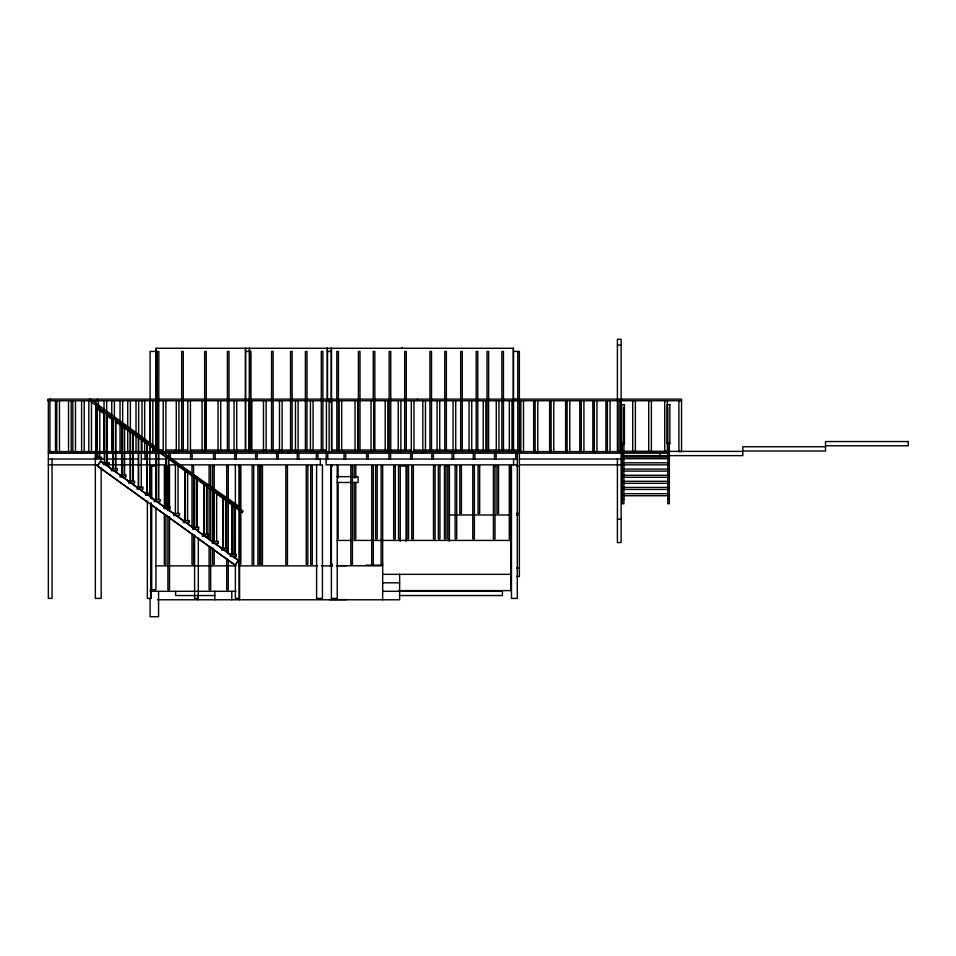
<?xml version="1.0" encoding="UTF-8"?>
<svg xmlns="http://www.w3.org/2000/svg" width="956" height="956" viewBox="0 0 956 956"><rect width="100%" height="100%" fill="white"/><g stroke="black" fill="none" stroke-linecap="round" stroke-linejoin="round"><path stroke-width="1.43" d="M89.864 398.748L89.063 400.289L242.31 512.655L243.087 511.113L89.84 398.748M401.269 348.546L402.321 347.351M617.409 345.092L621.113 345.092M155.924 351.45L150.092 351.45L150.092 442.544M245.644 351.45L250.962 351.45L250.962 450.013M327.514 351.45L331.242 351.45M513.527 351.45L519.359 351.45L519.359 451.602M681.544 400.731L47.8 400.731L47.8 399.142L681.544 399.142L681.544 451.602L678.891 451.602L678.891 400.731M329.115 401.747L331.768 401.747L331.768 451.602M97.13 407.579L97.13 457.434L97.118 407.579L99.782 407.579L99.782 457.434M107.323 413.088L104.359 413.088L104.371 462.943M138.644 437.274L141.297 437.274L141.285 487.13M621.794 443.321L624.435 443.321M667.204 443.321L669.857 443.321M156.043 449.679L158.696 449.679M153.008 450.013L156.055 450.013M159.031 450.013L163.5 450.013M166.487 450.013L187.34 450.013M190.316 450.013L264.788 450.013M264.979 450.013L326.008 450.013M331.959 450.013L410.841 450.013M413.817 450.013L519.359 450.013M48.35 451.602L52.054 451.602L52.054 453.192M56.703 451.602L60.419 451.602L60.419 453.192M65.116 451.602L77.412 451.602L77.4 453.192M86.088 451.602L77.902 451.602L77.902 453.192M121.448 451.602L95.349 451.602L95.349 598.408L101.181 598.408L101.181 467.819M124.268 451.602L156.509 451.602M159.425 451.602L621.113 451.602M623.802 451.602L667.874 451.602M48.35 453.192L621.113 453.192M623.802 453.192L667.874 453.192M168.71 456.717L166.057 456.717L166.069 506.572M623.802 457.111L667.874 457.111M95.349 457.434L101.551 457.434L101.551 459.023M623.802 458.701L667.874 458.701M48.35 459.023L104.3 459.023M107.275 459.023L138.596 459.023M141.536 459.023L165.424 459.023M168.352 459.023L517.292 459.023M519.359 459.023L621.113 459.023M623.802 462.824L667.874 462.824M48.35 464.855L98.337 464.855M105.781 464.855L165.376 464.855M168.352 464.855L175.808 464.855M178.784 464.855L322.435 464.855L322.435 598.408L316.603 598.408L316.603 464.855M517.292 464.855L326.151 464.855L326.151 451.602M621.113 464.855L519.359 464.855L519.359 453.192M623.802 464.843L667.874 464.843M155.924 466.05L150.092 466.05L150.092 494.36M165.938 466.05L164.348 466.05L164.348 507.72M239.251 466.05L240.852 466.05L240.852 564.279L239.251 564.279M332.401 466.05L330.812 466.05L330.812 564.279L332.401 564.279M516.443 466.05L519.359 466.05L519.359 513.396L516.443 513.396M111.027 468.655L117.325 468.655L117.325 470.675L111.398 470.675L111.398 468.655M623.802 469.097L667.874 469.097M184.962 470.711L184.962 520.566L184.95 470.711L187.615 470.711M623.802 471.117L667.874 471.117M119.715 474.929L126.013 474.929L126.013 476.948L120.086 476.948L120.086 474.929M623.802 475.263L667.874 475.263M336.751 476.65L358.07 476.65L358.07 482.481L336.751 482.481M623.802 477.283L667.874 477.283M128.283 481.095L134.581 481.095L134.581 483.115L128.642 483.115L128.642 481.095M623.802 481.298L667.874 481.298M623.802 483.318L667.874 483.318M136.648 487.13L142.946 487.13L142.946 489.149L137.019 489.149L137.019 487.13M623.802 487.417L667.874 487.417M623.802 489.436L667.874 489.436M145.133 493.248L151.43 493.248L151.43 495.268L145.503 495.268L145.503 493.248M622.332 493.714L669.343 493.714M622.332 495.734L669.343 495.734M225.975 498.255L225.975 548.123L225.986 498.255L223.346 498.255L223.334 548.123M622.332 499.008L623.921 499.008M667.754 499.008L669.343 499.008M153.868 499.546L160.166 499.546L160.166 501.565L154.239 501.565L154.239 499.546M163.619 506.572L169.917 506.572L169.917 508.592L163.99 508.592L163.99 506.572M173.227 513.503L179.525 513.503L179.525 515.523L173.598 515.523L173.598 513.503M449.404 514.985L510.886 514.985M516.539 514.985L519.359 514.985L519.359 576.468L516.539 576.468M617.409 519.228L621.113 519.228M183.038 520.566L189.336 520.566L189.336 522.585L183.409 522.585L183.409 520.566M202.039 534.273L208.336 534.273L208.336 536.292L202.409 536.292L202.409 534.273M400.122 538.837L398.533 538.837L398.533 466.05L406.061 466.05L406.061 541.323M449.404 538.837L447.814 538.837L447.814 466.05L449.404 466.05L449.404 541.335M510.886 538.837L509.297 538.837L509.297 466.05L510.886 466.05L510.886 590.605L398.927 590.605M336.823 540.427L510.886 540.427M211.909 541.383L218.219 541.383L218.219 543.402L212.28 543.402L212.28 541.383M221.254 548.123L227.552 548.123L227.552 550.142L221.625 550.142L221.625 548.123M229.978 554.408L236.275 554.408L236.275 556.428L230.348 556.428L230.348 554.408M382.675 564.279L381.085 564.279L381.085 466.05L382.675 466.05L382.675 599.782M366.088 565.163L382.508 565.163M329.76 565.677L332.58 565.677M336.823 565.677L346.717 565.677M156.031 565.868L236.06 565.868M239.024 565.868L317.571 565.868M321.563 565.868L332.401 565.868M336.416 565.713L382.675 565.868M516.539 567.984L519.359 567.984M382.675 574.341L510.886 574.341M382.675 582.825L399.632 582.825M150.092 589.721L155.924 589.721L155.924 507.767M150.092 591.31L235.977 591.31M382.675 591.31L502.402 591.31L502.402 595.54L399.704 595.54M214.813 595.54L175.629 595.54L175.629 591.31M329.354 599.615L346.717 599.591M157.513 599.77L399.632 599.782L399.632 574.341M139.146 436.462L97.859 407.579L97.106 408.941L104.419 414.044M141.572 438.159L146.423 441.553M152.494 445.807L161.002 451.746M167.049 456L239.932 506.967L239.191 508.329L224.636 498.136M106.821 415.74L112.916 419.983M115.329 421.68L174.852 463.313M177.254 465.01L193.064 476.052M199.111 480.294L203.987 483.7M213.702 490.488L222.21 496.439M105.435 464.676L111.493 469.026M113.895 470.758L128.403 481.203M132.012 483.82L138.058 488.169M140.46 489.902L144.093 492.519M150.128 496.869L154.968 500.346M157.37 502.091L164.623 507.313M167.037 509.046L174.291 514.268M176.693 516.013L183.946 521.235M186.36 522.968L193.614 528.19M197.223 530.807L211.73 541.239M214.132 542.984L221.386 548.206M223.788 549.951L231.053 555.161M233.455 556.906L238.295 560.383L234.877 565.115L197.45 538.144M147.941 502.462L97.201 465.919L100.619 461.186L103.033 462.931L109.235 462.943L109.235 464.532L103.403 464.532L103.403 462.943M150.343 504.206L195.036 536.4M669.343 442.449L669.343 503.74L667.754 503.74L667.754 407.256M667.372 400.731L667.372 451.602M664.731 400.731L664.731 451.602M660.166 452.809L660.166 455.63M651.383 400.731L651.383 451.602M648.73 400.731L648.73 451.602M635.393 400.731L635.393 451.602M632.741 400.731L632.741 451.602M623.921 407.256L623.921 503.74L622.332 503.74L622.332 442.449M621.663 399.142L621.663 400.731M620.599 400.731L620.599 453.192M619.01 400.731L619.01 451.602M618.46 399.142L618.46 400.731M617.409 451.602L617.409 339.26L621.113 339.26L621.113 542.554L617.409 542.554L617.409 459.023M610.048 400.731L610.048 451.602M607.395 400.731L607.395 451.602M605.901 400.731L605.901 451.602M596.974 400.731L596.974 451.602M594.751 451.602L594.751 453.192M594.333 400.731L594.333 451.602M594.07 451.602L594.07 453.192M592.84 400.731L592.84 451.602M583.925 400.731L583.925 451.602M581.284 400.731L581.284 451.602M579.79 400.731L579.79 451.602M569.764 400.731L569.764 451.602M567.111 400.731L567.111 451.602M565.617 400.731L565.617 451.602M553.775 400.731L553.775 451.602M551.122 400.731L551.122 451.602M549.628 400.731L549.628 451.602M537.786 400.731L537.786 451.602M537.356 451.602L537.356 453.192M536.746 451.602L536.746 453.192M535.133 400.731L535.133 451.602M533.639 400.731L533.639 451.602M523.506 400.731L523.506 451.602M520.853 400.731L520.853 451.602M517.77 351.45L517.77 450.013M517.292 453.192L517.292 598.408L511.46 598.408L511.46 464.855M515.702 453.192L515.702 459.023M515.415 399.142L515.415 400.731M513.587 459.023L513.587 464.855M513.527 451.602L513.527 348.271L155.924 348.271L155.924 500.323M513.264 348.271L513.264 450.097M511.998 400.731L511.998 451.602M509.345 400.731L509.345 451.602M503.465 450.013L503.465 351.45L501.876 351.45L501.876 450.013M498.936 400.731L498.936 451.602M496.284 400.731L496.284 451.602M496.092 453.192L496.092 459.023M494.503 453.192L494.503 459.023M488.612 450.013L488.612 351.45L487.01 351.45L487.01 450.013M485.887 400.731L485.887 451.602M483.234 400.731L483.234 451.602M480.031 451.602L480.031 453.192M479.231 451.602L479.231 453.192M477.785 450.013L477.785 351.45L476.196 351.45L476.196 450.013M474.893 453.192L474.893 459.023M473.304 453.192L473.304 459.023M471.726 400.731L471.726 451.602M469.073 400.731L469.073 451.602M462.262 450.013L462.262 351.45L460.673 351.45L460.673 450.013M455.725 400.731L455.725 451.602M453.694 453.192L453.694 459.023M453.072 400.731L453.072 451.602M452.104 453.192L452.104 459.023M446.368 450.013L446.368 351.45L444.779 351.45L444.779 450.013M439.736 400.731L439.736 451.602M437.083 400.731L437.083 451.602M433.415 453.192L433.415 459.023M431.825 453.192L431.825 459.023M431.515 450.013L431.515 351.45L429.925 351.45L429.925 450.013M425.456 400.731L425.456 451.602M422.815 400.731L422.815 451.602M422.516 451.602L422.516 453.192M422.134 451.602L422.134 453.192M417.378 399.142L417.378 400.731M413.96 400.731L413.96 451.602M412.215 453.192L412.215 459.023M411.307 400.731L411.307 451.602M410.626 453.192L410.626 459.023M406.276 450.013L406.276 351.45L404.687 351.45L404.687 450.013M400.899 400.731L400.899 451.602M400.229 466.05L400.229 541.323M398.246 400.731L398.246 451.602M390.753 450.013L390.753 351.45L389.164 351.45L389.164 450.013M390.562 453.192L390.562 459.023M388.973 453.192L388.973 459.023M387.849 400.731L387.849 451.602M385.196 400.731L385.196 451.602M374.848 450.013L374.848 351.45L373.258 351.45L373.258 400.731M373.677 400.731L373.677 451.602M371.036 400.731L371.036 451.602M368.18 453.192L368.18 459.023M366.59 453.192L366.59 459.023M365.419 451.602L365.419 453.192M364.893 451.602L364.893 453.192M359.994 450.013L359.994 351.45L358.404 351.45L358.404 450.013M357.687 400.731L357.687 451.602M355.799 477.928L355.799 466.05L354.21 466.05L354.21 477.928M355.799 482.386L355.799 538.837L354.21 538.837L354.21 482.386M355.035 400.731L355.035 451.602M345.63 453.192L345.63 459.023M344.029 453.192L344.029 459.023M341.698 400.731L341.698 451.602M339.045 400.731L339.045 451.602M338.412 450.013L338.412 351.45L336.823 351.45L336.823 450.013M338.137 466.05L338.137 477.928M338.137 482.386L338.137 538.837M337.229 464.855L337.229 598.408L331.397 598.408L331.397 464.855M331.768 399.142L331.768 400.731M331.505 348.271L331.505 450.097M331.23 348.271L331.242 402.225M329.115 399.142L329.115 451.602M327.741 453.192L327.741 459.023M327.514 348.271L327.526 400.731M327.251 348.271L327.251 399.919M326.414 400.731L326.414 451.602M322.889 450.013L322.889 351.45L321.3 351.45L321.3 450.013M320.32 459.023L320.32 464.855M317.966 453.192L317.966 459.023M316.376 453.192L316.376 459.023M313.078 400.731L313.078 451.602M310.425 400.731L310.425 451.602M306.984 450.013L306.984 351.45L305.394 351.45L305.394 450.013M298.87 453.192L298.87 459.023M298.117 400.731L298.117 451.602M297.28 453.192L297.28 459.023M295.476 400.731L295.476 451.602M292.13 450.013L292.13 351.45L290.54 351.45L290.54 450.013M288.808 451.602L288.808 453.192M288.521 451.602L288.521 453.192M282.128 400.731L282.128 451.602M279.475 400.731L279.475 451.602M278.256 453.192L278.256 459.023M276.666 453.192L276.666 459.023M273.141 450.013L273.141 351.45L271.552 351.45L271.552 450.013M266.138 400.731L266.138 451.602M263.486 400.731L263.486 451.602M257.236 453.192L257.236 459.023M255.646 453.192L255.646 459.023M251.858 400.731L251.858 451.602M249.624 348.271L249.624 450.097M249.361 348.271L249.361 450.097M249.205 400.731L249.205 451.602M245.644 348.271L245.644 450.097M245.381 348.271L245.381 450.097M239.586 466.05L239.586 599.782M239.084 464.855L239.084 598.408L235.379 598.408L235.379 564.279M236.706 400.731L236.706 451.602M236.263 453.192L236.263 459.023M235.905 554.408L235.905 556.428M235.379 464.855L235.379 558.34M234.674 453.192L234.674 459.023M234.65 554.408L234.662 504.553L231.997 504.553L232.009 554.408M234.053 400.731L234.053 451.602M231.77 591.31L231.77 599.782M231.711 504.553L231.699 554.408M231.543 451.602L231.543 453.192M231.304 451.602L231.304 453.192M228.998 450.013L228.998 351.45L227.409 351.45L227.409 450.013M228.269 498.829L228.269 466.05L226.68 466.05L226.68 552.46M228.269 501.804L228.269 553.954M228.269 559.917L228.269 589.721L226.68 589.721L226.68 558.423M227.181 548.123L227.181 550.142M225.688 498.255L225.676 548.123M223.023 498.255L223.035 548.123M220.716 400.731L220.716 451.602M218.064 400.731L218.064 451.602M217.849 541.383L217.849 543.402M216.642 541.383L216.654 491.527L213.702 491.527L213.702 541.383M215.136 453.192L215.136 459.023M214.813 591.31L214.813 599.782M214.216 541.956L214.216 466.05L212.626 466.05L212.626 541.956M214.216 549.389L214.216 564.279L212.626 564.279L212.626 547.908M214.001 491.527L214.013 541.383M213.547 453.192L213.547 459.023M210.679 540.546L210.679 466.05L209.089 466.05L209.089 485.421M210.679 546.509L210.679 589.721L209.089 589.721L209.089 546.509M209.089 488.397L209.089 539.053M207.966 534.273L207.966 536.292M206.89 534.273L206.878 484.405L204.226 484.405L204.226 534.273M206.58 484.405L206.568 534.273M206.245 450.013L206.245 351.45L204.656 351.45L204.656 450.013M204.727 400.731L204.727 451.602M203.939 484.405L203.927 534.273M202.075 400.731L202.075 451.602M198.31 529.325L198.334 532.265M198.334 538.144L198.31 598.408L194.594 598.408L194.594 535.205M197.856 595.54L197.856 599.782M197.283 527.306L197.271 477.438L194.63 477.438L194.63 527.306M196.972 477.438L196.96 527.306M193.578 528.56L193.578 466.05L191.989 466.05L191.989 527.067M193.578 534.512L193.578 564.279L191.989 564.279L191.989 534.512M192.144 453.192L192.144 459.023M190.555 453.192L190.555 459.023M190.447 400.731L190.447 451.602M188.965 520.566L188.965 522.585M187.794 400.731L187.794 451.602M187.615 472.18L187.591 520.566M183.265 450.013L183.265 351.45L181.676 351.45L181.676 450.013M182.369 399.142L182.369 400.731M178.939 400.731L178.939 451.602M178.055 513.503L178.067 463.636L175.414 463.636L175.402 513.503M176.298 400.731L176.298 451.602M174.327 451.602L174.327 453.192M174.04 451.602L174.04 453.192M170.371 453.192L170.371 459.023M169.511 510.743L169.511 466.05L167.909 466.05L167.909 510.743M169.511 516.706L169.511 589.721L167.909 589.721L167.909 516.706M168.782 453.192L168.698 506.572M168.399 458.175L168.411 506.572M165.878 400.731L165.878 451.602M165.938 515.165L165.938 564.279L164.348 564.279L164.348 513.671M165.758 456.717L165.746 506.572M163.237 400.731L163.237 451.602M158.684 499.546L158.863 351.45L157.274 351.45L157.274 450.013M158.576 591.31L158.576 616.74L150.092 616.74L150.092 598.372M158.397 451.148L158.385 499.546M156.186 348.271L156.186 448.615M155.744 449.679L155.732 499.546M152.829 400.731L152.829 451.602M151.693 466.05L151.693 498.829M151.693 504.792L151.693 589.721M151.096 495.268L151.096 498.219M151.096 502.629L151.096 598.408L147.355 598.408L147.391 501.159M151.072 493.248L151.072 498.219M151.072 504.111L151.072 598.408M150.188 400.731L150.188 451.602M149.829 493.248L149.841 443.393L147.188 443.393L147.188 493.248M146.889 443.393L146.877 493.248M146.567 453.192L146.567 459.023M144.977 453.192L144.977 459.023M144.667 400.731L144.667 451.602M142.014 400.731L142.014 451.602M138.668 400.731L138.632 487.13M138.345 437.274L138.333 487.13M136.015 400.731L136.015 451.602M133.171 481.095L133.171 431.24L130.53 431.24L130.518 481.095M133.159 432.698L133.159 481.095M132.872 432.698L132.86 481.095M130.386 400.731L130.386 428.348M130.219 431.24L130.207 481.095M127.734 400.731L127.734 451.602M124.579 474.929L124.591 425.062L121.938 425.062L121.926 474.929M124.292 426.531L124.28 474.929M122.667 400.731L122.667 422.54M121.627 425.062L121.639 474.929M120.026 400.731L120.026 451.602M117.062 451.602L117.062 453.192M116.74 451.602L116.74 453.192M115.784 468.655L115.796 418.8L113.143 418.8L113.143 468.655M115.497 418.8L115.485 468.655M114.397 400.731L114.397 418.178M112.844 418.8L112.832 468.655M111.744 400.731L111.744 415.263M111.744 418.178L111.744 451.602M108.864 462.943L108.864 464.532M107.311 413.088L107.323 462.943M107.024 413.088L107.012 462.943M106.678 400.731L106.678 412.359M106.678 415.263L106.678 451.602M104.67 413.088L104.682 462.943M104.037 400.731L104.037 451.602M101.181 457.434L101.181 459.023M99.066 453.192L99.066 457.565M98.408 400.731L98.408 406.539M97.452 399.142L97.452 400.731M95.755 400.731L95.755 451.602M95.719 457.434L95.719 459.023M94.847 453.192L94.847 451.602L86.41 451.602L86.41 453.192M94.608 451.602L94.608 453.192M91.465 400.731L91.465 451.602M91.143 451.602L91.143 453.192M90.904 451.602L90.904 453.192M90.306 451.602L90.306 453.192M90.115 451.602L90.115 453.192M89.864 399.142L89.864 400.731M88.812 400.731L88.812 451.602M85.897 451.602L85.897 453.192M84.236 400.731L84.236 451.602M82.192 451.602L82.383 453.192M81.583 400.731L81.63 453.192M75.476 400.731L75.476 451.602M73.696 451.602L73.696 453.192M73.146 451.602L73.146 453.192M72.823 400.731L72.823 451.602M71.186 400.731L71.186 451.602M69.441 451.602L69.441 453.192M69.334 451.602L69.334 453.192M68.533 400.731L68.533 451.602M65.223 451.602L65.223 453.192M64.638 453.192L64.638 451.602L60.742 451.602L60.742 453.192M60.921 451.602L60.921 453.192M60.24 451.602L60.24 453.192M59.475 400.731L59.475 451.602M56.834 400.731L56.703 453.192M56.273 453.192L56.273 451.602L52.556 451.602L52.556 453.192M55.472 400.731L55.472 451.602M52.054 459.023L52.054 598.408L48.35 598.408L48.35 400.731M50.453 399.142L50.453 400.731M49.939 400.731L49.939 451.602M100.978 461.186L97.56 465.919L235.248 565.115L238.653 560.383L100.966 461.186M624.435 404.639L621.794 404.639L621.794 443.859L624.435 443.859L624.435 404.639M669.857 404.639L667.204 404.639L667.204 443.859L669.857 443.859L669.857 404.639M908.2 441.541L825.518 441.541L825.518 445.783L908.2 445.783L908.2 441.541M825.518 446.763L742.836 446.763L742.836 451.005L825.518 451.005L825.518 446.763M742.836 451.387L621.998 451.387L621.998 455.63L742.836 455.63L742.836 451.387M253.71 466.05L252.121 466.05L252.121 564.279L253.71 564.279L253.71 466.05M259.494 466.05L257.905 466.05L257.905 564.279L259.494 564.279L259.494 466.05M262.47 466.05L260.88 466.05L260.88 564.279L262.47 564.279L262.47 466.05M287.433 466.05L285.844 466.05L285.844 564.279L287.433 564.279L287.433 466.05M307.82 466.05L306.231 466.05L306.231 564.279L307.82 564.279L307.82 466.05M312.325 466.05L310.736 466.05L310.736 564.279L312.325 564.279L312.325 466.05M352.417 466.05L350.828 466.05L350.828 564.279L352.417 564.279L352.417 466.05M373.306 466.05L371.717 466.05L371.717 564.279L373.306 564.279L373.306 466.05M377.19 466.05L375.6 466.05L375.6 538.837L377.19 538.837L377.19 466.05M395.27 466.05L393.681 466.05L393.681 538.837L395.27 538.837L395.27 466.05M408.582 466.05L406.993 466.05L406.993 538.837L408.582 538.837L408.582 466.05M413.351 466.05L411.761 466.05L411.761 538.837L413.351 538.837L413.351 466.05M435.088 466.05L433.498 466.05L433.498 538.837L435.088 538.837L435.088 466.05M439.939 466.05L438.35 466.05L438.35 538.837L439.939 538.837L439.939 466.05M446.046 466.05L444.456 466.05L444.456 538.837L446.046 538.837L446.046 466.05M456.705 466.05L455.116 466.05L455.116 538.837L456.705 538.837L456.705 466.05M461.401 466.05L459.812 466.05L459.812 513.396L461.401 513.396L461.401 466.05M474.367 466.05L472.778 466.05L472.778 538.837L474.367 538.837L474.367 466.05M479.673 466.05L478.084 466.05L478.084 513.396L479.673 513.396L479.673 466.05M495.005 466.05L493.416 466.05L493.416 538.837L495.005 538.837L495.005 466.05M498.542 466.05L496.953 466.05L496.953 513.396L498.542 513.396L498.542 466.05M198.669 527.306L192.742 527.306L192.742 529.325L198.669 529.325L198.669 527.306M234.363 554.408L234.363 506.011L234.34 554.408M194.331 527.306L194.331 477.438L194.319 527.306M68.928 453.192L68.928 451.602L68.832 453.192"/></g></svg>
